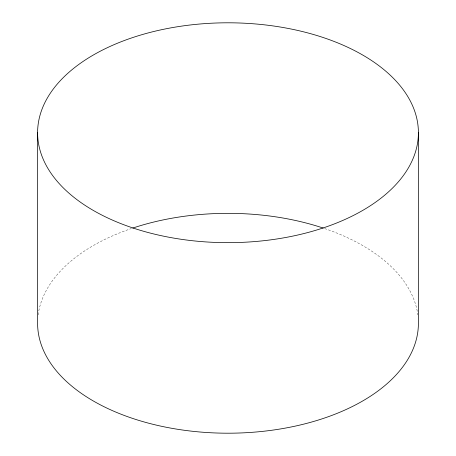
<?xml version="1.0" encoding="UTF-8"?>
<svg xmlns="http://www.w3.org/2000/svg" width="456" height="456" viewBox="0 0 456 456"><rect width="100%" height="100%" fill="white"/><g stroke="black" fill="none" stroke-linecap="round" stroke-linejoin="round"><path stroke-width="0.34" stroke-dasharray="2.28 1.71" d="M38.15 314.885A190.403 109.93 0 0 1 131.402 228.541M324.598 228.541A190.403 109.93 0 0 1 417.85 314.885"/><path stroke-width="0.68" d="M418.403 132.73A190.403 109.93 0 0 1 132.799 227.932A190.403 109.93 0 0 1 132.799 37.529A190.403 109.93 0 0 1 418.403 132.73L418.403 323.27A190.403 109.93 0 0 1 228 433.2A190.403 109.93 0 0 1 37.597 323.27L37.597 132.73M132.799 228.068A190.403 109.93 0 0 1 323.201 228.068"/></g></svg>
